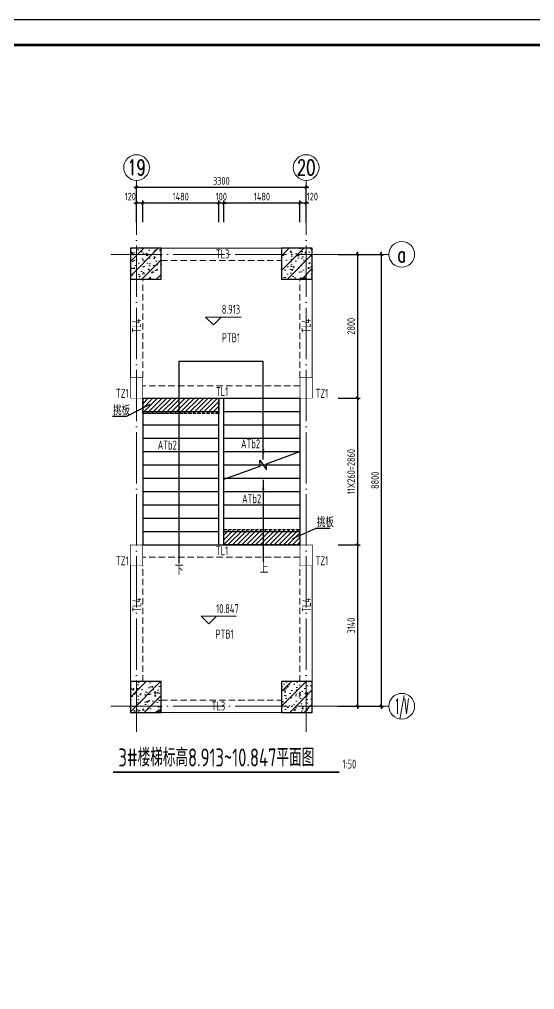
# Model space of a CAD drawing. Extents: x 56246 to 893198, y -950445 to -423535.
# Drawn here: x 341247 to 351270, y -479050 to -460155 of the extents above; entities that cross this region are included whole.
import ezdxf
from ezdxf.enums import TextEntityAlignment as Align

# ---------------------------------------------------------------- set-up
doc = ezdxf.new("R2010")
doc.units = 0
doc.header["$LTSCALE"] = 500
for name, pattern in [('CONTINOUS', [0]), ('DASH', [0.35, 0.25, -0.1]), ('DOTE', [2.42, 2, -0.2, 0.02, -0.2]), ('HIDDEN', [0.375, 0.25, -0.125])]:
    doc.linetypes.add(name, pattern=pattern)
for name, color, linetype, lineweight in [('0S-板-上层柱线', 6, 'Continuous', 18), ('0S-柱-线', 50, 'Continuous', 30), ('0S-梁-不可见', 4, 'HIDDEN', 18), ('0S-梁-线', 5, 'Continuous', 18), ('0S-楼梯-文字', 4, 'Continuous', 20), ('0S-轴线', 1, 'DOTE', 13), ('0S-轴线尺寸', 6, 'CONTINOUS', 18), ('0S-轴线编号', 6, 'CONTINOUS', 18), ('上层柱线', 6, 'Continuous', 18)]:
    doc.layers.add(name, color=color, linetype=linetype, lineweight=lineweight)
for name, color, linetype in [('PUB_DIM', 3, 'Continuous'), ('STAIR', 4, 'Continuous'), ('T-TK', 157, 'Continuous'), ('TEXT_LT', 90, 'Continuous'), ('照明平面标注层', 111, 'Continuous')]:
    doc.layers.add(name, color=color, linetype=linetype)
doc.styles.add('TSSD_Axis', font='complex.shx', dxfattribs={"width": 0.7, "bigfont": 'hztxt.shx'})
doc.styles.add('TSSD_DIMENSION', font='tssdeng.shx', dxfattribs={"width": 0.7, "bigfont": 'Hztxt.shx'})
doc.styles.add('TSSD_Rein', font='Tssdeng.shx', dxfattribs={"width": 0.7, "bigfont": 'hztxt.shx'})
doc.dimstyles.new('TSSD_50_50', dxfattribs={"dimtxt": 150, "dimasz": 50, "dimexe": 50, "dimexo": 125, "dimgap": 50, "dimtad": 1, "dimdec": 0, "dimzin": 0, "dimdsep": 46, "dimtxsty": 'TSSD_DIMENSION', "dimblk": 'ARCHTICK', "dimblk1": 'ARCHTICK', "dimblk2": 'ARCHTICK', "dimcen": 0, "dimdle": 50, "dimclrt": 7, "dimadec": 0, "dimazin": 0, "dimtfac": 1, "dimtdec": 0, "dimtix": 1, "dimtmove": 2, "dimatfit": 3, "dimfxl": 1, "dimtolj": 1, "dimtzin": 0, "dimarcsym": 0})
pattern_1 = [(45, (-106014.97, -22206.57), (-141.421356, 141.421356), []), (50, (-106014.97, -22206.57), (286.90407, -25.10085), [30, -330]), (355, (-106014.97, -22206.57), (-55.50053, 300.87685), [24, -264]), (100.4514, (-105991.07, -22208.66), (231.40375, 275.77582), [25.49608, -280.45684]), (46.1842, (-106014.97, -22126.57), (426.89642, -66.2076), [45, -495]), (96.6356, (-105979.4, -22132.1), (373.86508, 389.64715), [38.24412, -420.6852]), (351.1842, (-106014.97, -22126.57), (373.86478, 389.64744), [36, -396]), (21, (-105974.97, -22146.57), (238.76282, -161.04756), [30, -330]), (326, (-105974.97, -22146.57), (97.32613, 290.06002), [24, -264]), (71.4514, (-105955.08, -22159.99), (336.08905, 129.0122), [25.49608, -280.45684]), (37.5, (-106014.97, -22206.57), (4.863942, 133.157542), [2, -260.8, 2, -268, 2, -265]), (7.5, (-106014.97, -22206.57), (105.227815, 157.764685), [2, -152.8, 2, -254.8, 2, -101]), (327.5, (-106104.17, -22206.57), (213.528974, -9.021949), [2, -100, 2, -312, 2, -414]), (317.5, (-106144.17, -22206.57), (233.27447, 40.041993), [2, -130, 2, -207.2, 2, -294])]

# ---------------------------------------------------------------- blocks, each defined once
blk = doc.blocks.new('A0-DWF')
at = {"layer": 'T-TK'}
blk.add_line((0, 0), (118900, 0), dxfattribs=at)
at = {"layer": 'T-TK', "const_width": 100}
blk.add_lwpolyline([(2500, -83100), (117900, -83100), (117900, -1000), (2500, -1000)], close=True, dxfattribs=at)
blk = doc.blocks.new('ts_axno')
at = {"color": 0, "linetype": 'ByBlock', "lineweight": -2}
blk.add_circle((0, 0), 0.5, dxfattribs=at)
at = {"color": 0, "linetype": 'ByBlock', "lineweight": -2, "style": 'TSSD_Axis', "width": 0.7}
blk.add_attdef('A', text='', height=0.6, dxfattribs=at).set_placement((0, 0), align=Align.MIDDLE_CENTER)
blk = doc.blocks.new('_ArchTick')
at = {"color": 0, "linetype": 'ByBlock', "const_width": 0.5}
blk.add_lwpolyline([(-0.53, -0.53), (0.53, 0.53)], dxfattribs=at)
blk = doc.blocks.new('*D522')
at = {"layer": '0S-轴线尺寸', "color": 0, "lineweight": -2, "transparency": 16777216}
for p, q in [((343476, -463424), (346876, -463424)), ((343526, -464106), (343526, -463374)), ((346826, -464106), (346826, -463374))]:
    blk.add_line(p, q, dxfattribs=at)
at = {"layer": 'Defpoints', "color": 0, "transparency": 16777216}
for p in [(346826, -463424), (343526, -464231), (346826, -464231)]:
    blk.add_point(p, dxfattribs=at)
at = {"layer": '0S-轴线尺寸', "color": 0, "lineweight": -2, "transparency": 16777216, "xscale": 50, "yscale": 50, "zscale": 50, "rotation": 180}
blk.add_blockref('_ArchTick', (343526, -463424), dxfattribs=at)
at = {"layer": '0S-轴线尺寸', "color": 0, "lineweight": -2, "transparency": 16777216, "xscale": 50, "yscale": 50, "zscale": 50}
blk.add_blockref('_ArchTick', (346826, -463424), dxfattribs=at)
at = {"layer": '0S-轴线尺寸', "color": 7, "transparency": 16777216, "insert": (345176, -463299), "char_height": 150, "attachment_point": 5, "style": 'TSSD_DIMENSION'}
blk.add_mtext('\\A1;3300', dxfattribs=at)
blk = doc.blocks.new('*D523')
at = {"layer": '0S-轴线尺寸', "color": 0, "lineweight": -2, "transparency": 16777216}
for p, q in [((347451, -464731), (348341, -464731)), ((348291, -473581), (348291, -464681)), ((347451, -473531), (348341, -473531))]:
    blk.add_line(p, q, dxfattribs=at)
at = {"layer": 'Defpoints', "color": 0, "transparency": 16777216}
for p in [(347326, -464731), (348291, -464731), (347326, -473531)]:
    blk.add_point(p, dxfattribs=at)
at = {"layer": '0S-轴线尺寸', "color": 0, "lineweight": -2, "transparency": 16777216, "xscale": 50, "yscale": 50, "zscale": 50}
for p, rotation in [((348291, -464731), 90), ((348291, -473531), 270)]:
    blk.add_blockref('_ArchTick', p, dxfattribs=dict(at, rotation=rotation))
at = {"layer": '0S-轴线尺寸', "color": 7, "transparency": 16777216, "insert": (348166, -469131), "char_height": 150, "attachment_point": 5, "rotation": 90, "style": 'TSSD_DIMENSION'}
blk.add_mtext('\\A1;8800', dxfattribs=at)
blk = doc.blocks.new('*D514')
at = {"layer": '0S-轴线尺寸', "color": 0, "lineweight": -2, "transparency": 16777216}
for p, q in [((343646, -464106), (343646, -463681)), ((345126, -464106), (345126, -463681)), ((345176, -463731), (343596, -463731))]:
    blk.add_line(p, q, dxfattribs=at)
at = {"layer": 'Defpoints', "color": 0, "transparency": 16777216}
for p in [(343646, -463731), (343646, -464231), (345126, -464231)]:
    blk.add_point(p, dxfattribs=at)
at = {"layer": '0S-轴线尺寸', "color": 0, "lineweight": -2, "transparency": 16777216, "xscale": 50, "yscale": 50, "zscale": 50, "rotation": 180}
blk.add_blockref('_ArchTick', (343646, -463731), dxfattribs=at)
at = {"layer": '0S-轴线尺寸', "color": 0, "lineweight": -2, "transparency": 16777216, "xscale": 50, "yscale": 50, "zscale": 50}
blk.add_blockref('_ArchTick', (345126, -463731), dxfattribs=at)
at = {"layer": '0S-轴线尺寸', "color": 7, "transparency": 16777216, "insert": (344386, -463606), "char_height": 150, "attachment_point": 5, "style": 'TSSD_DIMENSION'}
blk.add_mtext('\\A1;1480', dxfattribs=at)
blk = doc.blocks.new('*D515')
at = {"layer": '0S-轴线尺寸', "color": 0, "lineweight": -2, "transparency": 16777216}
for p, q in [((343526, -464106), (343526, -463681)), ((343646, -464106), (343646, -463681)), ((343696, -463731), (343476, -463731))]:
    blk.add_line(p, q, dxfattribs=at)
at = {"layer": 'Defpoints', "color": 0, "transparency": 16777216}
for p in [(343526, -463731), (343526, -464231), (343646, -464231)]:
    blk.add_point(p, dxfattribs=at)
at = {"layer": '0S-轴线尺寸', "color": 0, "lineweight": -2, "transparency": 16777216, "xscale": 50, "yscale": 50, "zscale": 50, "rotation": 180}
blk.add_blockref('_ArchTick', (343526, -463731), dxfattribs=at)
at = {"layer": '0S-轴线尺寸', "color": 0, "lineweight": -2, "transparency": 16777216, "xscale": 50, "yscale": 50, "zscale": 50}
blk.add_blockref('_ArchTick', (343646, -463731), dxfattribs=at)
at = {"layer": '0S-轴线尺寸', "color": 7, "transparency": 16777216, "insert": (343405, -463606), "char_height": 150, "attachment_point": 5, "style": 'TSSD_DIMENSION'}
blk.add_mtext('\\A1;120', dxfattribs=at)
blk = doc.blocks.new('_ARROW')
blk.add_solid([(0, 0), (-1, 0.1), (-1, -0.1)])
blk = doc.blocks.new('*D516')
at = {"layer": '0S-轴线尺寸', "color": 0, "lineweight": -2, "transparency": 16777216}
for p, q in [((347451, -464731), (347876, -464731)), ((347826, -464681), (347826, -467581)), ((347451, -467531), (347876, -467531))]:
    blk.add_line(p, q, dxfattribs=at)
at = {"layer": 'Defpoints', "color": 0, "transparency": 16777216}
for p in [(347326, -464731), (347326, -467531), (347826, -467531)]:
    blk.add_point(p, dxfattribs=at)
at = {"layer": '0S-轴线尺寸', "color": 0, "lineweight": -2, "transparency": 16777216, "xscale": 50, "yscale": 50, "zscale": 50}
for p, rotation in [((347826, -464731), 90), ((347826, -467531), 270)]:
    blk.add_blockref('_ArchTick', p, dxfattribs=dict(at, rotation=rotation))
at = {"layer": '0S-轴线尺寸', "color": 7, "transparency": 16777216, "insert": (347701, -466131), "char_height": 150, "attachment_point": 5, "rotation": 90, "style": 'TSSD_DIMENSION'}
blk.add_mtext('\\A1;2800', dxfattribs=at)
blk = doc.blocks.new('*D517')
at = {"layer": '0S-轴线尺寸', "color": 0, "lineweight": -2, "transparency": 16777216}
for p, q in [((345126, -464106), (345126, -463681)), ((345226, -464106), (345226, -463681)), ((345126, -463731), (345076, -463731)), ((345226, -463731), (345126, -463731)), ((345226, -463731), (345276, -463731))]:
    blk.add_line(p, q, dxfattribs=at)
at = {"layer": 'Defpoints', "color": 0, "transparency": 16777216}
for p in [(345126, -463731), (345126, -464231), (345226, -464231)]:
    blk.add_point(p, dxfattribs=at)
at = {"layer": '0S-轴线尺寸', "color": 0, "lineweight": -2, "transparency": 16777216, "xscale": 50, "yscale": 50, "zscale": 50}
blk.add_blockref('_ArchTick', (345126, -463731), dxfattribs=at)
at = {"layer": '0S-轴线尺寸', "color": 0, "lineweight": -2, "transparency": 16777216, "xscale": 50, "yscale": 50, "zscale": 50, "rotation": 180}
blk.add_blockref('_ArchTick', (345226, -463731), dxfattribs=at)
at = {"layer": '0S-轴线尺寸', "color": 7, "transparency": 16777216, "insert": (345176, -463606), "char_height": 150, "attachment_point": 5, "style": 'TSSD_DIMENSION'}
blk.add_mtext('\\A1;100', dxfattribs=at)
blk = doc.blocks.new('*D518')
at = {"layer": '0S-轴线尺寸', "color": 0, "lineweight": -2, "transparency": 16777216}
for p, q in [((345226, -464106), (345226, -463681)), ((346706, -464106), (346706, -463681)), ((346756, -463731), (345176, -463731))]:
    blk.add_line(p, q, dxfattribs=at)
at = {"layer": 'Defpoints', "color": 0, "transparency": 16777216}
for p in [(345226, -463731), (345226, -464231), (346706, -464231)]:
    blk.add_point(p, dxfattribs=at)
at = {"layer": '0S-轴线尺寸', "color": 0, "lineweight": -2, "transparency": 16777216, "xscale": 50, "yscale": 50, "zscale": 50, "rotation": 180}
blk.add_blockref('_ArchTick', (345226, -463731), dxfattribs=at)
at = {"layer": '0S-轴线尺寸', "color": 0, "lineweight": -2, "transparency": 16777216, "xscale": 50, "yscale": 50, "zscale": 50}
blk.add_blockref('_ArchTick', (346706, -463731), dxfattribs=at)
at = {"layer": '0S-轴线尺寸', "color": 7, "transparency": 16777216, "insert": (345966, -463606), "char_height": 150, "attachment_point": 5, "style": 'TSSD_DIMENSION'}
blk.add_mtext('\\A1;1480', dxfattribs=at)
blk = doc.blocks.new('*D519')
at = {"layer": '0S-轴线尺寸', "color": 0, "lineweight": -2, "transparency": 16777216}
for p, q in [((346706, -464106), (346706, -463681)), ((346826, -464106), (346826, -463681)), ((346876, -463731), (346656, -463731))]:
    blk.add_line(p, q, dxfattribs=at)
at = {"layer": 'Defpoints', "color": 0, "transparency": 16777216}
for p in [(346706, -463731), (346706, -464231), (346826, -464231)]:
    blk.add_point(p, dxfattribs=at)
at = {"layer": '0S-轴线尺寸', "color": 0, "lineweight": -2, "transparency": 16777216, "xscale": 50, "yscale": 50, "zscale": 50, "rotation": 180}
blk.add_blockref('_ArchTick', (346706, -463731), dxfattribs=at)
at = {"layer": '0S-轴线尺寸', "color": 0, "lineweight": -2, "transparency": 16777216, "xscale": 50, "yscale": 50, "zscale": 50}
blk.add_blockref('_ArchTick', (346826, -463731), dxfattribs=at)
at = {"layer": '0S-轴线尺寸', "color": 7, "transparency": 16777216, "insert": (346947, -463606), "char_height": 150, "attachment_point": 5, "style": 'TSSD_DIMENSION'}
blk.add_mtext('\\A1;120', dxfattribs=at)
blk = doc.blocks.new('*D520')
at = {"layer": '0S-轴线尺寸', "color": 0, "lineweight": -2, "transparency": 16777216}
for p, q in [((347451, -470391), (347876, -470391)), ((347826, -470341), (347826, -473581)), ((347451, -473531), (347876, -473531))]:
    blk.add_line(p, q, dxfattribs=at)
at = {"layer": 'Defpoints', "color": 0, "transparency": 16777216}
for p in [(347326, -470391), (347326, -473531), (347826, -473531)]:
    blk.add_point(p, dxfattribs=at)
at = {"layer": '0S-轴线尺寸', "color": 0, "lineweight": -2, "transparency": 16777216, "xscale": 50, "yscale": 50, "zscale": 50}
for p, rotation in [((347826, -470391), 90), ((347826, -473531), 270)]:
    blk.add_blockref('_ArchTick', p, dxfattribs=dict(at, rotation=rotation))
at = {"layer": '0S-轴线尺寸', "color": 7, "transparency": 16777216, "insert": (347701, -471961), "char_height": 150, "attachment_point": 5, "rotation": 90, "style": 'TSSD_DIMENSION'}
blk.add_mtext('\\A1;3140', dxfattribs=at)
blk = doc.blocks.new('*D521')
at = {"layer": '0S-轴线尺寸', "color": 0, "lineweight": -2, "transparency": 16777216}
for p, q in [((347451, -467531), (347876, -467531)), ((347826, -467481), (347826, -470441)), ((347451, -470391), (347876, -470391))]:
    blk.add_line(p, q, dxfattribs=at)
at = {"layer": 'Defpoints', "color": 0, "transparency": 16777216}
for p in [(347326, -467531), (347326, -470391), (347826, -470391)]:
    blk.add_point(p, dxfattribs=at)
at = {"layer": '0S-轴线尺寸', "color": 0, "lineweight": -2, "transparency": 16777216, "xscale": 50, "yscale": 50, "zscale": 50}
for p, rotation in [((347826, -467531), 90), ((347826, -470391), 270)]:
    blk.add_blockref('_ArchTick', p, dxfattribs=dict(at, rotation=rotation))
at = {"layer": '0S-轴线尺寸', "color": 7, "transparency": 16777216, "insert": (347701, -468961), "char_height": 150, "attachment_point": 5, "rotation": 90, "style": 'TSSD_DIMENSION'}
blk.add_mtext('\\A1;11X260=2860', dxfattribs=at)

msp = doc.modelspace()

# ---------------------------------------------------------------- hatches: boundary and pattern name
h = msp.add_hatch()
h.set_pattern_fill('ANSI31', color=256, scale=20)
h.set_pattern_definition([(45, (23852.8, 2560), (-44.9012806, 44.9012806), [])])
h.paths.add_polyline_path([(345125.9309, -467831.0176), (343645.9309, -467831.0176), (343645.9309, -467531.0176), (345125.9309, -467531.0176)])
h = msp.add_hatch()
h.set_pattern_fill('ANSI31', color=256, scale=20)
h.set_pattern_definition([(45, (25432.8, 3e-09), (-44.9012806, 44.9012806), [])])
h.paths.add_polyline_path([(346705.9309, -470391.0176), (345225.9309, -470391.0176), (345225.9309, -470091.0176), (346705.9309, -470091.0176)])
at = {"layer": '上层柱线'}
h = msp.add_hatch(dxfattribs=at)
h.set_pattern_fill('钢筋混凝土', color=256, scale=40, pattern_type=2)
h.set_pattern_definition(pattern_1)
h.paths.add_polyline_path([(344005.9309, -465211.0176), (344005.9309, -464611.0176), (343405.9309, -464611.0176), (343405.9309, -465211.0176)])
h = msp.add_hatch(dxfattribs=at)
h.set_pattern_fill('钢筋混凝土', color=256, scale=40, pattern_type=2)
h.set_pattern_definition(pattern_1)
h.paths.add_polyline_path([(346945.9309, -465211.0176), (346945.9309, -464611.0176), (346345.9309, -464611.0176), (346345.9309, -465211.0176)])
h = msp.add_hatch(dxfattribs=at)
h.set_pattern_fill('钢筋混凝土', color=256, scale=40, pattern_type=2)
h.set_pattern_definition(pattern_1)
h.paths.add_polyline_path([(344005.9309, -473651.0176), (344005.9309, -473051.0176), (343405.9309, -473051.0176), (343405.9309, -473651.0176)])
h = msp.add_hatch(dxfattribs=at)
h.set_pattern_fill('钢筋混凝土', color=256, scale=40, pattern_type=2)
h.set_pattern_definition(pattern_1)
h.paths.add_polyline_path([(346945.9309, -473651.0176), (346945.9309, -473051.0176), (346345.9309, -473051.0176), (346345.9309, -473651.0176)])

# ---------------------------------------------------------------- linework, layer by layer
at = {"linetype": 'DASH', "ltscale": 0.5}
for points in [[(345125.9309, -467831.0176), (343645.9309, -467831.0176), (343645.9309, -467531.0176), (345125.9309, -467531.0176)], [(346705.9309, -470391.0176), (345225.9309, -470391.0176), (345225.9309, -470091.0176), (346705.9309, -470091.0176)]]:
    msp.add_lwpolyline(points, close=True, dxfattribs=at)
at = {"layer": '0S-板-上层柱线', "const_width": 10}
for points in [[(343645.9309, -467531.0176), (343405.9309, -467531.0176), (343405.9309, -467131.0176), (343645.9309, -467131.0176)], [(346945.9309, -467531.0176), (346705.9309, -467531.0176), (346705.9309, -467131.0176), (346945.9309, -467131.0176)], [(343645.9309, -470791.0176), (343405.9309, -470791.0176), (343405.9309, -470391.0176), (343645.9309, -470391.0176)], [(346945.9309, -470791.0176), (346705.9309, -470791.0176), (346705.9309, -470391.0176), (346945.9309, -470391.0176)]]:
    msp.add_lwpolyline(points, close=True, dxfattribs=at)
at = {"layer": '0S-柱-线'}
for points in [[(344005.9309, -465211.0176), (344005.9309, -464611.0176), (343405.9309, -464611.0176), (343405.9309, -465211.0176)], [(346945.9309, -465211.0176), (346945.9309, -464611.0176), (346345.9309, -464611.0176), (346345.9309, -465211.0176)], [(344005.9309, -473651.0176), (344005.9309, -473051.0176), (343405.9309, -473051.0176), (343405.9309, -473651.0176)], [(346945.9309, -473651.0176), (346945.9309, -473051.0176), (346345.9309, -473051.0176), (346345.9309, -473651.0176)]]:
    msp.add_lwpolyline(points, close=True, dxfattribs=at)
at = {"layer": '0S-梁-不可见'}
for p, q in [((344005.9309, -464851.0176), (346345.9309, -464851.0176)), ((343645.9309, -467131.0176), (343645.9309, -465211.0176)), ((346705.9309, -467131.0176), (346705.9309, -465211.0176)), ((346705.9309, -467291.0176), (343645.9309, -467291.0176)), ((346705.9309, -470631.0176), (343645.9309, -470631.0176)), ((343645.9309, -473051.0176), (343645.9309, -470791.0176)), ((346705.9309, -473051.0176), (346705.9309, -470791.0176)), ((344005.9309, -473411.0176), (346345.9309, -473411.0176))]:
    msp.add_line(p, q, dxfattribs=at)
at = {"layer": '0S-梁-线'}
for p, q in [((344005.9309, -464611.0176), (346345.9309, -464611.0176)), ((343405.9309, -467131.0176), (343405.9309, -465211.0176)), ((346945.9309, -467131.0176), (346945.9309, -465211.0176)), ((346705.9309, -467531.0176), (343645.9309, -467531.0176)), ((346705.9309, -470391.0176), (343645.9309, -470391.0176)), ((343405.9309, -473051.0176), (343405.9309, -470791.0176)), ((346945.9309, -473051.0176), (346945.9309, -470791.0176)), ((344005.9309, -473651.0176), (346345.9309, -473651.0176))]:
    msp.add_line(p, q, dxfattribs=at)
at = {"layer": '0S-楼梯-文字'}
for p, q in [((344870.1654, -465950.6703), (345170.1654, -465950.6703)), ((345020.1654, -466100.6703), (344870.1654, -465950.6703)), ((345020.1654, -465950.6703), (345560.1654, -465950.6703)), ((345170.1654, -465950.6703), (345020.1654, -466100.6703)), ((344783.0291, -471779.3825), (345083.0291, -471779.3825)), ((344933.0291, -471929.3825), (344783.0291, -471779.3825)), ((344933.0291, -471779.3825), (345473.0291, -471779.3825)), ((345083.0291, -471779.3825), (344933.0291, -471929.3825))]:
    msp.add_line(p, q, dxfattribs=at)
at = {"layer": '0S-楼梯-文字', "const_width": 35}
msp.add_lwpolyline([(343068.8849, -474814.8479), (347472.5383, -474814.8479)], dxfattribs=at)
at = {"layer": '0S-轴线'}
for p, q in [((343525.9309, -474031.0176), (343525.9309, -464231.0176)), ((346825.9309, -474031.0176), (346825.9309, -464231.0176)), ((343025.9309, -464731.0176), (347325.9309, -464731.0176)), ((343025.9309, -473531.0176), (347325.9309, -473531.0176))]:
    msp.add_line(p, q, dxfattribs=at)
at = {"layer": '0S-轴线尺寸'}
for p, q in [((343525.9309, -464231.0176), (343525.9309, -463289.4335)), ((346825.9309, -464231.0176), (346825.9309, -463289.4335))]:
    msp.add_line(p, q, dxfattribs=at)
at = {"layer": '0S-轴线编号'}
for p, q in [((347325.9309, -464731.0176), (348435.5968, -464731.0176)), ((347325.9309, -473531.0176), (348435.5968, -473531.0176))]:
    msp.add_line(p, q, dxfattribs=at)
at = {"layer": 'PUB_DIM'}
for points in [[(345990.9309, -468726.3995), (345990.9309, -466819.1779), (344346.3868, -466819.1779), (344346.3868, -470749.3347)], [(345990.9309, -469122.8813), (345990.9309, -470721.7832)]]:
    msp.add_lwpolyline(points, dxfattribs=at)
at = {"layer": 'STAIR'}
for p, q in [((343645.9309, -467531.0176), (345125.9309, -467531.0176)), ((343645.9309, -467531.0176), (343645.9309, -470391.0176)), ((345125.9309, -467531.0176), (345225.9309, -467531.0176)), ((345125.9309, -470391.0176), (345125.9309, -467531.0176)), ((345225.9309, -467531.0176), (346705.9309, -467531.0176)), ((345225.9309, -470391.0176), (345225.9309, -467531.0176)), ((346705.9309, -467531.0176), (346705.9309, -470391.0176)), ((343645.9309, -467791.0176), (345125.9309, -467791.0176)), ((345225.9309, -467791.0176), (346705.9309, -467791.0176)), ((343645.9309, -468051.0176), (345125.9309, -468051.0176)), ((345225.9309, -468051.0176), (346705.9309, -468051.0176)), ((343645.9309, -468311.0176), (345125.9309, -468311.0176)), ((345225.9309, -468311.0176), (346705.9309, -468311.0176)), ((343645.9309, -468571.0176), (345125.9309, -468571.0176)), ((345225.9309, -468571.0176), (346705.9309, -468571.0176)), ((346052.0175, -468808.8043), (346705.9309, -468571.0176)), ((345929.8443, -468853.2309), (345925.1454, -468737.8926)), ((345925.1454, -468737.8926), (346056.7164, -468924.1426)), ((343645.9309, -468831.0176), (345125.9309, -468831.0176)), ((345225.9309, -468831.0176), (346705.9309, -468831.0176)), ((345225.9309, -469109.1994), (345929.8443, -468853.2309)), ((346056.7164, -468924.1426), (346052.0175, -468808.8043)), ((343645.9309, -469091.0176), (345125.9309, -469091.0176)), ((345225.9309, -469091.0176), (346705.9309, -469091.0176)), ((343645.9309, -469351.0176), (345125.9309, -469351.0176)), ((345225.9309, -469351.0176), (346705.9309, -469351.0176)), ((343645.9309, -469611.0176), (345125.9309, -469611.0176)), ((345225.9309, -469611.0176), (346705.9309, -469611.0176)), ((343645.9309, -469871.0176), (345125.9309, -469871.0176)), ((345225.9309, -469871.0176), (346705.9309, -469871.0176)), ((343645.9309, -470131.0176), (345125.9309, -470131.0176)), ((345225.9309, -470131.0176), (346705.9309, -470131.0176)), ((343645.9309, -470391.0176), (345125.9309, -470391.0176)), ((345125.9309, -470391.0176), (345225.9309, -470391.0176)), ((345225.9309, -470391.0176), (346705.9309, -470391.0176))]:
    msp.add_line(p, q, dxfattribs=at)
at = {"layer": 'TEXT_LT'}
for points in [[(343783.8628, -467656.8099), (343329.1986, -467885.9882), (343057.2453, -467885.9882)], [(346567.9989, -470267.4874), (347022.6632, -470065.6246), (347294.6165, -470065.6246)]]:
    msp.add_lwpolyline(points, dxfattribs=at)
at = {"layer": '上层柱线'}
for points in [[(344005.9309, -465211.0176), (344005.9309, -464611.0176), (343405.9309, -464611.0176), (343405.9309, -465211.0176)], [(346945.9309, -465211.0176), (346945.9309, -464611.0176), (346345.9309, -464611.0176), (346345.9309, -465211.0176)], [(344005.9309, -473651.0176), (344005.9309, -473051.0176), (343405.9309, -473051.0176), (343405.9309, -473651.0176)], [(346945.9309, -473651.0176), (346945.9309, -473051.0176), (346345.9309, -473051.0176), (346345.9309, -473651.0176)]]:
    msp.add_lwpolyline(points, close=True, dxfattribs=at)

# ---------------------------------------------------------------- block references
at = {"layer": '0S-轴线编号'}
ref = msp.add_blockref('ts_axno', (343525.9309, -463039.4335), dxfattribs=dict(at, xscale=-500, yscale=500, zscale=500, rotation=180))
ref.add_attrib('17', '19', dxfattribs={"height": 300, "style": 'TSSD_Axis', "width": 0.7}).set_placement((343525.9309, -463039.4335), align=Align.MIDDLE_CENTER)
ref = msp.add_blockref('ts_axno', (346825.9309, -463039.4335), dxfattribs=dict(at, xscale=-500, yscale=500, zscale=500, rotation=180))
ref.add_attrib('18', '20', dxfattribs={"height": 300, "style": 'TSSD_Axis', "width": 0.7}).set_placement((346825.9309, -463039.4335), align=Align.MIDDLE_CENTER)
ref = msp.add_blockref('ts_axno', (348685.5968, -464731.0176), dxfattribs=dict(at, xscale=-500, yscale=500, zscale=500))
ref.add_attrib('Y', 'a', dxfattribs={"height": 300, "style": 'TSSD_Axis', "width": 0.7}).set_placement((348685.5968, -464731.0176), align=Align.MIDDLE_CENTER)
ref = msp.add_blockref('ts_axno', (348685.5968, -473531.0176), dxfattribs=dict(at, xscale=-500, yscale=500, zscale=500))
ref.add_attrib('K', '1/V', dxfattribs={"height": 300, "style": 'TSSD_Axis', "width": 0.35}).set_placement((348685.5968, -473531.0176), align=Align.MIDDLE_CENTER)
at = {"layer": 'PUB_DIM', "xscale": 200, "yscale": 200, "zscale": 200}
for p, rotation in [((345990.9309, -468726.3995), 270), ((345990.9309, -469122.8813), 90)]:
    msp.add_blockref('_ARROW', p, dxfattribs=dict(at, rotation=rotation))
at = {"layer": '照明平面标注层', "xscale": 0.5, "yscale": 0.5, "zscale": 0.5}
msp.add_blockref('A0-DWF', (308863.4361, -460154.8059), dxfattribs=at)

# ---------------------------------------------------------------- texts
at = {"layer": '0S-楼梯-文字', "width": 0.7}
for s, height, style, p in [('TL3', 175, 'TSSD_Rein', (345070.244, -464809.6315)), ('TZ1', 175, 'TSSD_Rein', (343124.8246, -467525.2091)), ('TL1', 175, 'TSSD_Rein', (345070.244, -467489.6315)), ('TZ1', 175, 'TSSD_Rein', (347008.2027, -467525.2091)), ('TL1', 175, 'TSSD_Rein', (345070.244, -470589.6315)), ('TZ1', 175, 'TSSD_Rein', (343124.8246, -470785.2091)), ('TZ1', 175, 'TSSD_Rein', (347008.2027, -470785.2091)), ('下', 175, 'TSSD_Rein', (344272.5762, -470971.5765)), ('上', 175, 'TSSD_Rein', (345924.833, -470936.1196)), ('TL3', 175, 'TSSD_Rein', (344986.9069, -473613.3517)), ('3#楼梯标高8.913~10.847平面图', 350, 'TSSD_DIMENSION', (343173.3678, -474704.1196)), ('1:50', 175, 'TSSD_Rein', (347534.1915, -474744.8479))]:
    msp.add_text(s, height=height, dxfattribs=dict(at, style=style)).set_placement(p)
at = {"layer": '0S-楼梯-文字', "style": 'TSSD_Rein', "width": 0.7}
for s, p in [('8.913', (345362.5859, -465800.6703)), ('PTB1', (345362.5859, -466353.9881)), ('10.847', (345294.7341, -471629.3825)), ('PTB1', (345238.217, -472125.5361))]:
    msp.add_text(s, height=175, dxfattribs=at).set_placement(p, align=Align.MIDDLE)
for p in [(343614.2283, -466254.9763), (346914.2283, -466254.9763), (343620.2957, -471691.0031), (346918.4434, -471691.0031)]:
    msp.add_text('TL4', height=175, rotation=90, dxfattribs=at).set_placement(p)
at = {"layer": 'TEXT_LT', "style": 'TSSD_Rein', "width": 0.7}
for rotation, p in [(0.00000003, (343068.9946, -467862.181, 33.9)), (359.99999997, (347034.0089, -470041.8174, 33.9))]:
    msp.add_text('挑板', height=175, rotation=rotation, dxfattribs=at).set_placement(p)
for p in [(343938.1442, -468531.9976), (345558.6198, -468506.9976), (345580.2648, -469578.1592)]:
    msp.add_text('ATb2', height=175, dxfattribs=at).set_placement(p)

# ---------------------------------------------------------------- dimensions: what is measured, and where the dimension line sits
at = {"layer": '0S-轴线尺寸'}
for base, p1, p2, angle, picture, middle in [((346825.9309, -463423.6479), (343525.9309, -464231.0176), (346825.9309, -464231.0176), 180, '*D522', (345175.9309, -463298.6479)), ((348291.4123, -464731.0176), (347325.9309, -473531.0176), (347325.9309, -464731.0176), 90, '*D523', (348166.4123, -469131.0176))]:
    dim = msp.add_linear_dim(base=base, p1=p1, p2=p2, angle=angle, dimstyle='TSSD_50_50', dxfattribs=at)
    dim.commit()
    dim.dimension.update_dxf_attribs({"geometry": picture, "text_midpoint": middle})
for base, p1, p2, picture, middle in [((343525.9309, -463731.0176), (343645.9309, -464231.0176), (343525.9309, -464231.0176), '*D515', (343404.9694, -463606.0176)), ((346705.9309, -463731.0176), (346825.9309, -464231.0176), (346705.9309, -464231.0176), '*D519', (346946.8924, -463606.0176))]:
    dim = msp.add_linear_dim(base=base, p1=p1, p2=p2, angle=180, dimstyle='TSSD_50_50', dxfattribs=at)
    dim.commit()
    dim.dimension.update_dxf_attribs({"geometry": picture, "text_midpoint": middle, "dimtype": 161})
for p1, p2, distance, picture, middle in [((345125.9309, -464231.0176), (343645.9309, -464231.0176), -500, '*D514', (344385.9309, -463606.0176)), ((345225.9309, -464231.0176), (345125.9309, -464231.0176), -500, '*D517', (345175.9309, -463606.0176)), ((346705.9309, -464231.0176), (345225.9309, -464231.0176), -500, '*D518', (345965.9309, -463606.0176)), ((347325.9309, -464731.0176), (347325.9309, -467531.0176), 500, '*D516', (347700.9309, -466131.0176)), ((347325.9309, -470391.0175), (347325.9309, -473531.0176), 500, '*D520', (347700.9309, -471961.0176))]:
    dim = msp.add_aligned_dim(p1=p1, p2=p2, distance=distance, dimstyle='TSSD_50_50', dxfattribs=at)
    dim.commit()
    dim.dimension.update_dxf_attribs({"geometry": picture, "text_midpoint": middle})
dim = msp.add_aligned_dim(p1=(347325.9309, -467531.0176), p2=(347325.9309, -470391.0175), distance=500, text='11X260=<>', dimstyle='TSSD_50_50', dxfattribs=at)
dim.commit()
dim.dimension.update_dxf_attribs({"geometry": '*D521', "text_midpoint": (347700.9309, -468961.0176)})

doc.saveas('drawing.dxf')
